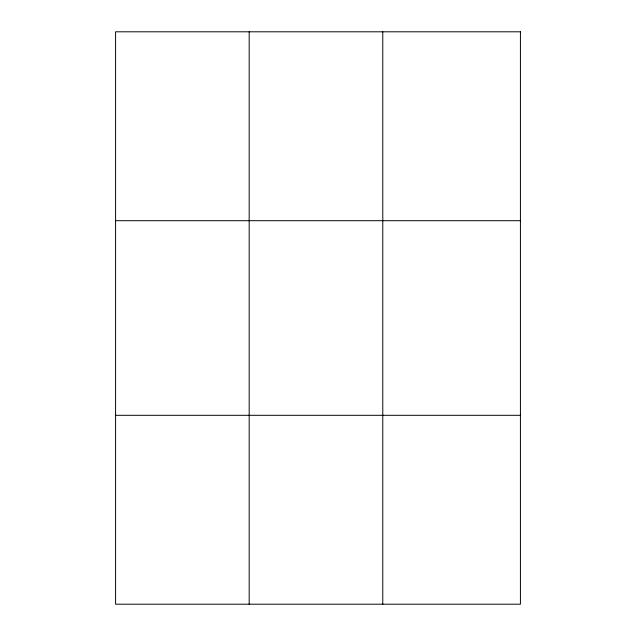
<?xml version="1.0" encoding="UTF-8"?>
<svg xmlns="http://www.w3.org/2000/svg" width="636" height="636" viewBox="0 0 636 636"><rect width="100%" height="100%" fill="white"/><g stroke="black" fill="none" stroke-linecap="round" stroke-linejoin="round"><path stroke-width="0.95" d="M249.177 31.8L249.177 604.2M382.777 31.8L382.777 604.2M115.577 220.692L520.423 220.692M115.577 415.308L520.423 415.308M520.423 31.8L520.423 604.2L115.577 604.2L115.577 31.8L520.423 31.8"/></g></svg>
